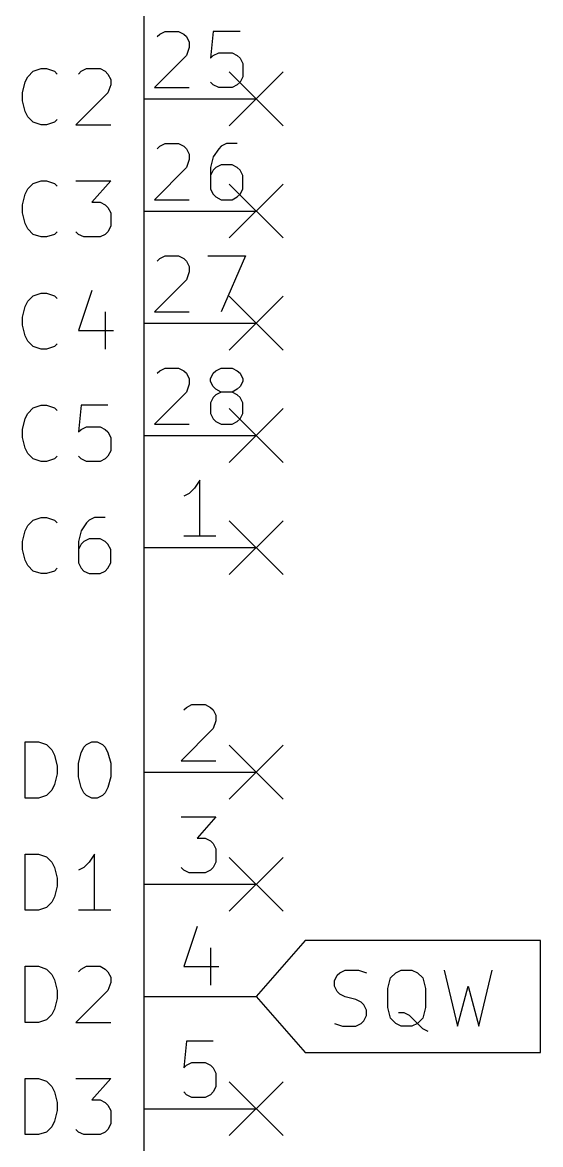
# Model space of a CAD drawing. Extents: x 0.4 to 11.3, y -7.9 to -0.4.
# Drawn here: x 1.692 to 2.153, y -3.382 to -2.382 of the extents above; entities that cross this region are included whole.
import ezdxf

# ---------------------------------------------------------------- set-up
doc = ezdxf.new("R2010")
doc.units = 0
doc.header["$MEASUREMENT"] = 0
for name, color, linetype in [('BLUE2', 5, 'CONTINUOUS'), ('CYAN2', 4, 'CONTINUOUS'), ('LYELLOW', 51, 'CONTINUOUS'), ('RED2', 1, 'CONTINUOUS'), ('RED3', 11, 'CONTINUOUS')]:
    doc.layers.add(name, color=color, linetype=linetype)

msp = doc.modelspace()

# ---------------------------------------------------------------- linework, layer by layer
at = {"layer": 'BLUE2', "linetype": 'CONTINUOUS'}
for p, q in [((1.876, -2.426), (1.924, -2.474)), ((1.924, -2.426), (1.876, -2.474)), ((1.876, -2.526), (1.924, -2.574)), ((1.924, -2.526), (1.876, -2.574)), ((1.876, -2.626), (1.924, -2.674)), ((1.924, -2.626), (1.876, -2.674)), ((1.876, -2.726), (1.924, -2.774)), ((1.924, -2.726), (1.876, -2.774)), ((1.876, -2.826), (1.924, -2.874)), ((1.924, -2.826), (1.876, -2.874)), ((1.876, -3.026), (1.924, -3.074)), ((1.924, -3.026), (1.876, -3.074)), ((1.876, -3.126), (1.924, -3.174)), ((1.924, -3.126), (1.876, -3.174)), ((1.876, -3.326), (1.924, -3.374)), ((1.924, -3.326), (1.876, -3.374))]:
    msp.add_line(p, q, dxfattribs=at)
at = {"layer": 'CYAN2', "linetype": 'CONTINUOUS'}
for p, q in [((1.6967, -2.4303), (1.7014, -2.4255)), ((1.6967, -2.4303), (1.7014, -2.4255)), ((1.7014, -2.4255), (1.7086, -2.4231)), ((1.7014, -2.4255), (1.7086, -2.4231)), ((1.7086, -2.4231), (1.7133, -2.4231)), ((1.7086, -2.4231), (1.7133, -2.4231)), ((1.7133, -2.4231), (1.7205, -2.4255)), ((1.7133, -2.4231), (1.7205, -2.4255)), ((1.7205, -2.4255), (1.7229, -2.4279)), ((1.7205, -2.4255), (1.7229, -2.4279)), ((1.7419, -2.4279), (1.7443, -2.4255)), ((1.7419, -2.4279), (1.7443, -2.4255)), ((1.7443, -2.4255), (1.749, -2.4231)), ((1.7443, -2.4255), (1.749, -2.4231)), ((1.749, -2.4231), (1.761, -2.4231)), ((1.749, -2.4231), (1.761, -2.4231)), ((1.761, -2.4231), (1.7657, -2.4255)), ((1.761, -2.4231), (1.7657, -2.4255)), ((1.7657, -2.4255), (1.7681, -2.4279)), ((1.7657, -2.4255), (1.7681, -2.4279)), ((1.7681, -2.4279), (1.7705, -2.4327)), ((1.7681, -2.4279), (1.7705, -2.4327)), ((1.6919, -2.4446), (1.6943, -2.435)), ((1.6919, -2.4446), (1.6943, -2.435)), ((1.6943, -2.435), (1.6967, -2.4303)), ((1.6943, -2.435), (1.6967, -2.4303)), ((1.7705, -2.4374), (1.7681, -2.4446)), ((1.7705, -2.4374), (1.7681, -2.4446)), ((1.7705, -2.4327), (1.7705, -2.4374)), ((1.7705, -2.4327), (1.7705, -2.4374)), ((1.6919, -2.4517), (1.6919, -2.4446)), ((1.6919, -2.4517), (1.6919, -2.4446)), ((1.7681, -2.4446), (1.7395, -2.4731)), ((1.7681, -2.4446), (1.7395, -2.4731)), ((1.6943, -2.4612), (1.6919, -2.4517)), ((1.6943, -2.4612), (1.6919, -2.4517)), ((1.6967, -2.466), (1.6943, -2.4612)), ((1.6967, -2.466), (1.6943, -2.4612)), ((1.7014, -2.4708), (1.6967, -2.466)), ((1.7014, -2.4708), (1.6967, -2.466)), ((1.7229, -2.4684), (1.7205, -2.4708)), ((1.7229, -2.4684), (1.7205, -2.4708)), ((1.7086, -2.4731), (1.7014, -2.4708)), ((1.7086, -2.4731), (1.7014, -2.4708)), ((1.7133, -2.4731), (1.7086, -2.4731)), ((1.7133, -2.4731), (1.7086, -2.4731)), ((1.7205, -2.4708), (1.7133, -2.4731)), ((1.7205, -2.4708), (1.7133, -2.4731)), ((1.7395, -2.4731), (1.7705, -2.4731)), ((1.7395, -2.4731), (1.7705, -2.4731)), ((1.6967, -2.5303), (1.7014, -2.5255)), ((1.6967, -2.5303), (1.7014, -2.5255)), ((1.7014, -2.5255), (1.7086, -2.5231)), ((1.7014, -2.5255), (1.7086, -2.5231)), ((1.7086, -2.5231), (1.7133, -2.5231)), ((1.7086, -2.5231), (1.7133, -2.5231)), ((1.7133, -2.5231), (1.7205, -2.5255)), ((1.7133, -2.5231), (1.7205, -2.5255)), ((1.7205, -2.5255), (1.7229, -2.5279)), ((1.7205, -2.5255), (1.7229, -2.5279)), ((1.7395, -2.5231), (1.7705, -2.5231)), ((1.7395, -2.5231), (1.7705, -2.5231)), ((1.7705, -2.5231), (1.7538, -2.5422)), ((1.7705, -2.5231), (1.7538, -2.5422)), ((1.6919, -2.5446), (1.6943, -2.535)), ((1.6919, -2.5446), (1.6943, -2.535)), ((1.6943, -2.535), (1.6967, -2.5303)), ((1.6943, -2.535), (1.6967, -2.5303)), ((1.6919, -2.5517), (1.6919, -2.5446)), ((1.6919, -2.5517), (1.6919, -2.5446)), ((1.7538, -2.5422), (1.761, -2.5422)), ((1.7538, -2.5422), (1.761, -2.5422)), ((1.761, -2.5422), (1.7657, -2.5446)), ((1.761, -2.5422), (1.7657, -2.5446)), ((1.7657, -2.5446), (1.7681, -2.5469)), ((1.7657, -2.5446), (1.7681, -2.5469)), ((1.7681, -2.5469), (1.7705, -2.5517)), ((1.7681, -2.5469), (1.7705, -2.5517)), ((1.6943, -2.5612), (1.6919, -2.5517)), ((1.6943, -2.5612), (1.6919, -2.5517)), ((1.7705, -2.5517), (1.7705, -2.5636)), ((1.7705, -2.5517), (1.7705, -2.5636)), ((1.6967, -2.566), (1.6943, -2.5612)), ((1.6967, -2.566), (1.6943, -2.5612)), ((1.7014, -2.5708), (1.6967, -2.566)), ((1.7014, -2.5708), (1.6967, -2.566)), ((1.7229, -2.5684), (1.7205, -2.5708)), ((1.7229, -2.5684), (1.7205, -2.5708)), ((1.7419, -2.5708), (1.7395, -2.5684)), ((1.7419, -2.5708), (1.7395, -2.5684)), ((1.7681, -2.5684), (1.7657, -2.5708)), ((1.7681, -2.5684), (1.7657, -2.5708)), ((1.7705, -2.5636), (1.7681, -2.5684)), ((1.7705, -2.5636), (1.7681, -2.5684)), ((1.7086, -2.5731), (1.7014, -2.5708)), ((1.7086, -2.5731), (1.7014, -2.5708)), ((1.7133, -2.5731), (1.7086, -2.5731)), ((1.7133, -2.5731), (1.7086, -2.5731)), ((1.7205, -2.5708), (1.7133, -2.5731)), ((1.7205, -2.5708), (1.7133, -2.5731)), ((1.7467, -2.5731), (1.7419, -2.5708)), ((1.7467, -2.5731), (1.7419, -2.5708)), ((1.761, -2.5731), (1.7467, -2.5731)), ((1.761, -2.5731), (1.7467, -2.5731)), ((1.7657, -2.5708), (1.761, -2.5731)), ((1.7657, -2.5708), (1.761, -2.5731)), ((1.6967, -2.6303), (1.7014, -2.6255)), ((1.6967, -2.6303), (1.7014, -2.6255)), ((1.7014, -2.6255), (1.7086, -2.6231)), ((1.7014, -2.6255), (1.7086, -2.6231)), ((1.7086, -2.6231), (1.7133, -2.6231)), ((1.7086, -2.6231), (1.7133, -2.6231)), ((1.7133, -2.6231), (1.7205, -2.6255)), ((1.7133, -2.6231), (1.7205, -2.6255)), ((1.7205, -2.6255), (1.7229, -2.6279)), ((1.7205, -2.6255), (1.7229, -2.6279)), ((1.7538, -2.6208), (1.7419, -2.6565)), ((1.7538, -2.6208), (1.7419, -2.6565)), ((1.6919, -2.6446), (1.6943, -2.635)), ((1.6919, -2.6446), (1.6943, -2.635)), ((1.6943, -2.635), (1.6967, -2.6303)), ((1.6943, -2.635), (1.6967, -2.6303)), ((1.7657, -2.6398), (1.7657, -2.6731)), ((1.7657, -2.6398), (1.7657, -2.6731)), ((1.6919, -2.6517), (1.6919, -2.6446)), ((1.6919, -2.6517), (1.6919, -2.6446)), ((1.6943, -2.6612), (1.6919, -2.6517)), ((1.6943, -2.6612), (1.6919, -2.6517)), ((1.7419, -2.6565), (1.7729, -2.6565)), ((1.7419, -2.6565), (1.7729, -2.6565)), ((1.6967, -2.666), (1.6943, -2.6612)), ((1.6967, -2.666), (1.6943, -2.6612)), ((1.7014, -2.6708), (1.6967, -2.666)), ((1.7014, -2.6708), (1.6967, -2.666)), ((1.7229, -2.6684), (1.7205, -2.6708)), ((1.7229, -2.6684), (1.7205, -2.6708)), ((1.7086, -2.6731), (1.7014, -2.6708)), ((1.7086, -2.6731), (1.7014, -2.6708)), ((1.7133, -2.6731), (1.7086, -2.6731)), ((1.7133, -2.6731), (1.7086, -2.6731)), ((1.7205, -2.6708), (1.7133, -2.6731)), ((1.7205, -2.6708), (1.7133, -2.6731)), ((1.6967, -2.7303), (1.7014, -2.7255)), ((1.6967, -2.7303), (1.7014, -2.7255)), ((1.7014, -2.7255), (1.7086, -2.7231)), ((1.7014, -2.7255), (1.7086, -2.7231)), ((1.7086, -2.7231), (1.7133, -2.7231)), ((1.7086, -2.7231), (1.7133, -2.7231)), ((1.7133, -2.7231), (1.7205, -2.7255)), ((1.7133, -2.7231), (1.7205, -2.7255)), ((1.7205, -2.7255), (1.7229, -2.7279)), ((1.7205, -2.7255), (1.7229, -2.7279)), ((1.7443, -2.7231), (1.7419, -2.7469)), ((1.7443, -2.7231), (1.7419, -2.7469)), ((1.7681, -2.7231), (1.7443, -2.7231)), ((1.7681, -2.7231), (1.7443, -2.7231)), ((1.6919, -2.7446), (1.6943, -2.735)), ((1.6919, -2.7446), (1.6943, -2.735)), ((1.6943, -2.735), (1.6967, -2.7303)), ((1.6943, -2.735), (1.6967, -2.7303)), ((1.6919, -2.7517), (1.6919, -2.7446)), ((1.6919, -2.7517), (1.6919, -2.7446)), ((1.7419, -2.7469), (1.7443, -2.7446)), ((1.7419, -2.7469), (1.7443, -2.7446)), ((1.7443, -2.7446), (1.749, -2.7422)), ((1.7443, -2.7446), (1.749, -2.7422)), ((1.749, -2.7422), (1.761, -2.7422)), ((1.749, -2.7422), (1.761, -2.7422)), ((1.761, -2.7422), (1.7657, -2.7446)), ((1.761, -2.7422), (1.7657, -2.7446)), ((1.7657, -2.7446), (1.7681, -2.7469)), ((1.7657, -2.7446), (1.7681, -2.7469)), ((1.7681, -2.7469), (1.7705, -2.7517)), ((1.7681, -2.7469), (1.7705, -2.7517)), ((1.6943, -2.7612), (1.6919, -2.7517)), ((1.6943, -2.7612), (1.6919, -2.7517)), ((1.7705, -2.7517), (1.7705, -2.7636)), ((1.7705, -2.7517), (1.7705, -2.7636)), ((1.6967, -2.766), (1.6943, -2.7612)), ((1.6967, -2.766), (1.6943, -2.7612)), ((1.7014, -2.7708), (1.6967, -2.766)), ((1.7014, -2.7708), (1.6967, -2.766)), ((1.7229, -2.7684), (1.7205, -2.7708)), ((1.7229, -2.7684), (1.7205, -2.7708)), ((1.7443, -2.7708), (1.7419, -2.7684)), ((1.7443, -2.7708), (1.7419, -2.7684)), ((1.7681, -2.7684), (1.7657, -2.7708)), ((1.7681, -2.7684), (1.7657, -2.7708)), ((1.7705, -2.7636), (1.7681, -2.7684)), ((1.7705, -2.7636), (1.7681, -2.7684)), ((1.7086, -2.7731), (1.7014, -2.7708)), ((1.7086, -2.7731), (1.7014, -2.7708)), ((1.7133, -2.7731), (1.7086, -2.7731)), ((1.7133, -2.7731), (1.7086, -2.7731)), ((1.7205, -2.7708), (1.7133, -2.7731)), ((1.7205, -2.7708), (1.7133, -2.7731)), ((1.749, -2.7731), (1.7443, -2.7708)), ((1.749, -2.7731), (1.7443, -2.7708)), ((1.761, -2.7731), (1.749, -2.7731)), ((1.761, -2.7731), (1.749, -2.7731)), ((1.7657, -2.7708), (1.761, -2.7731)), ((1.7657, -2.7708), (1.761, -2.7731)), ((1.6967, -2.8303), (1.7014, -2.8255)), ((1.6967, -2.8303), (1.7014, -2.8255)), ((1.7014, -2.8255), (1.7086, -2.8231)), ((1.7014, -2.8255), (1.7086, -2.8231)), ((1.7086, -2.8231), (1.7133, -2.8231)), ((1.7086, -2.8231), (1.7133, -2.8231)), ((1.7133, -2.8231), (1.7205, -2.8255)), ((1.7133, -2.8231), (1.7205, -2.8255)), ((1.7205, -2.8255), (1.7229, -2.8279)), ((1.7205, -2.8255), (1.7229, -2.8279)), ((1.749, -2.8279), (1.7443, -2.835)), ((1.749, -2.8279), (1.7443, -2.835)), ((1.7514, -2.8255), (1.749, -2.8279)), ((1.7514, -2.8255), (1.749, -2.8279)), ((1.7562, -2.8231), (1.7514, -2.8255)), ((1.7562, -2.8231), (1.7514, -2.8255)), ((1.7657, -2.8231), (1.7562, -2.8231)), ((1.7657, -2.8231), (1.7562, -2.8231)), ((1.6919, -2.8446), (1.6943, -2.835)), ((1.6919, -2.8446), (1.6943, -2.835)), ((1.6943, -2.835), (1.6967, -2.8303)), ((1.6943, -2.835), (1.6967, -2.8303)), ((1.7443, -2.835), (1.7419, -2.8446)), ((1.7443, -2.835), (1.7419, -2.8446)), ((1.6919, -2.8517), (1.6919, -2.8446)), ((1.6919, -2.8517), (1.6919, -2.8446)), ((1.7419, -2.8446), (1.7419, -2.8636)), ((1.7419, -2.8446), (1.7419, -2.8636)), ((1.7443, -2.8469), (1.7419, -2.8517)), ((1.7443, -2.8469), (1.7419, -2.8517)), ((1.7467, -2.8446), (1.7443, -2.8469)), ((1.7467, -2.8446), (1.7443, -2.8469)), ((1.7514, -2.8422), (1.7467, -2.8446)), ((1.7514, -2.8422), (1.7467, -2.8446)), ((1.761, -2.8422), (1.7514, -2.8422)), ((1.761, -2.8422), (1.7514, -2.8422)), ((1.7657, -2.8446), (1.761, -2.8422)), ((1.7657, -2.8446), (1.761, -2.8422)), ((1.7681, -2.8469), (1.7657, -2.8446)), ((1.7681, -2.8469), (1.7657, -2.8446)), ((1.7705, -2.8517), (1.7681, -2.8469)), ((1.7705, -2.8517), (1.7681, -2.8469)), ((1.6943, -2.8612), (1.6919, -2.8517)), ((1.6943, -2.8612), (1.6919, -2.8517)), ((1.7705, -2.8636), (1.7705, -2.8517)), ((1.7705, -2.8636), (1.7705, -2.8517)), ((1.6967, -2.866), (1.6943, -2.8612)), ((1.6967, -2.866), (1.6943, -2.8612)), ((1.7014, -2.8708), (1.6967, -2.866)), ((1.7014, -2.8708), (1.6967, -2.866)), ((1.7229, -2.8684), (1.7205, -2.8708)), ((1.7229, -2.8684), (1.7205, -2.8708)), ((1.7419, -2.8636), (1.7443, -2.8684)), ((1.7419, -2.8636), (1.7443, -2.8684)), ((1.7443, -2.8684), (1.7467, -2.8708)), ((1.7443, -2.8684), (1.7467, -2.8708)), ((1.7657, -2.8708), (1.7681, -2.8684)), ((1.7657, -2.8708), (1.7681, -2.8684)), ((1.7681, -2.8684), (1.7705, -2.8636)), ((1.7681, -2.8684), (1.7705, -2.8636)), ((1.7086, -2.8731), (1.7014, -2.8708)), ((1.7086, -2.8731), (1.7014, -2.8708)), ((1.7133, -2.8731), (1.7086, -2.8731)), ((1.7133, -2.8731), (1.7086, -2.8731)), ((1.7205, -2.8708), (1.7133, -2.8731)), ((1.7205, -2.8708), (1.7133, -2.8731)), ((1.7467, -2.8708), (1.7514, -2.8731)), ((1.7467, -2.8708), (1.7514, -2.8731)), ((1.7514, -2.8731), (1.761, -2.8731)), ((1.7514, -2.8731), (1.761, -2.8731)), ((1.761, -2.8731), (1.7657, -2.8708)), ((1.761, -2.8731), (1.7657, -2.8708)), ((1.6943, -3.0731), (1.6943, -3.0231)), ((1.6943, -3.0231), (1.7062, -3.0231)), ((1.6943, -3.0731), (1.6943, -3.0231)), ((1.6943, -3.0231), (1.7062, -3.0231)), ((1.7062, -3.0231), (1.7133, -3.0255)), ((1.7062, -3.0231), (1.7133, -3.0255)), ((1.7133, -3.0255), (1.7181, -3.0303)), ((1.7133, -3.0255), (1.7181, -3.0303)), ((1.7443, -3.0327), (1.7467, -3.0279)), ((1.7443, -3.0327), (1.7467, -3.0279)), ((1.7467, -3.0279), (1.749, -3.0255)), ((1.7467, -3.0279), (1.749, -3.0255)), ((1.749, -3.0255), (1.7538, -3.0231)), ((1.749, -3.0255), (1.7538, -3.0231)), ((1.7538, -3.0231), (1.7586, -3.0231)), ((1.7538, -3.0231), (1.7586, -3.0231)), ((1.7586, -3.0231), (1.7633, -3.0255)), ((1.7586, -3.0231), (1.7633, -3.0255)), ((1.7633, -3.0255), (1.7657, -3.0279)), ((1.7633, -3.0255), (1.7657, -3.0279)), ((1.7657, -3.0279), (1.7681, -3.0327)), ((1.7657, -3.0279), (1.7681, -3.0327)), ((1.7181, -3.0303), (1.7205, -3.035)), ((1.7181, -3.0303), (1.7205, -3.035)), ((1.7205, -3.035), (1.7229, -3.0446)), ((1.7205, -3.035), (1.7229, -3.0446)), ((1.7419, -3.0422), (1.7443, -3.0327)), ((1.7419, -3.0422), (1.7443, -3.0327)), ((1.7681, -3.0327), (1.7705, -3.0422)), ((1.7681, -3.0327), (1.7705, -3.0422)), ((1.7229, -3.0446), (1.7229, -3.0517)), ((1.7229, -3.0446), (1.7229, -3.0517)), ((1.7419, -3.0541), (1.7419, -3.0422)), ((1.7419, -3.0541), (1.7419, -3.0422)), ((1.7705, -3.0422), (1.7705, -3.0541)), ((1.7705, -3.0422), (1.7705, -3.0541)), ((1.7229, -3.0517), (1.7205, -3.0612)), ((1.7229, -3.0517), (1.7205, -3.0612)), ((1.7443, -3.0636), (1.7419, -3.0541)), ((1.7443, -3.0636), (1.7419, -3.0541)), ((1.7705, -3.0541), (1.7681, -3.0636)), ((1.7705, -3.0541), (1.7681, -3.0636)), ((1.7181, -3.066), (1.7133, -3.0708)), ((1.7181, -3.066), (1.7133, -3.0708)), ((1.7205, -3.0612), (1.7181, -3.066)), ((1.7205, -3.0612), (1.7181, -3.066)), ((1.7467, -3.0684), (1.7443, -3.0636)), ((1.7467, -3.0684), (1.7443, -3.0636)), ((1.749, -3.0708), (1.7467, -3.0684)), ((1.749, -3.0708), (1.7467, -3.0684)), ((1.7657, -3.0684), (1.7633, -3.0708)), ((1.7657, -3.0684), (1.7633, -3.0708)), ((1.7681, -3.0636), (1.7657, -3.0684)), ((1.7681, -3.0636), (1.7657, -3.0684)), ((1.7062, -3.0731), (1.6943, -3.0731)), ((1.7062, -3.0731), (1.6943, -3.0731)), ((1.7133, -3.0708), (1.7062, -3.0731)), ((1.7133, -3.0708), (1.7062, -3.0731)), ((1.7538, -3.0731), (1.749, -3.0708)), ((1.7538, -3.0731), (1.749, -3.0708)), ((1.7586, -3.0731), (1.7538, -3.0731)), ((1.7586, -3.0731), (1.7538, -3.0731)), ((1.7633, -3.0708), (1.7586, -3.0731)), ((1.7633, -3.0708), (1.7586, -3.0731)), ((1.6943, -3.1731), (1.6943, -3.1231)), ((1.6943, -3.1231), (1.7062, -3.1231)), ((1.6943, -3.1731), (1.6943, -3.1231)), ((1.6943, -3.1231), (1.7062, -3.1231)), ((1.7062, -3.1231), (1.7133, -3.1255)), ((1.7062, -3.1231), (1.7133, -3.1255)), ((1.7133, -3.1255), (1.7181, -3.1303)), ((1.7133, -3.1255), (1.7181, -3.1303)), ((1.7562, -3.1231), (1.7514, -3.1303)), ((1.7562, -3.1231), (1.7514, -3.1303)), ((1.7562, -3.1731), (1.7562, -3.1231)), ((1.7562, -3.1731), (1.7562, -3.1231)), ((1.7181, -3.1303), (1.7205, -3.135)), ((1.7181, -3.1303), (1.7205, -3.135)), ((1.7205, -3.135), (1.7229, -3.1446)), ((1.7205, -3.135), (1.7229, -3.1446)), ((1.7467, -3.135), (1.7419, -3.1374)), ((1.7467, -3.135), (1.7419, -3.1374)), ((1.7514, -3.1303), (1.7467, -3.135)), ((1.7514, -3.1303), (1.7467, -3.135)), ((1.7229, -3.1446), (1.7229, -3.1517)), ((1.7229, -3.1446), (1.7229, -3.1517)), ((1.7229, -3.1517), (1.7205, -3.1612)), ((1.7229, -3.1517), (1.7205, -3.1612)), ((1.7181, -3.166), (1.7133, -3.1708)), ((1.7181, -3.166), (1.7133, -3.1708)), ((1.7205, -3.1612), (1.7181, -3.166)), ((1.7205, -3.1612), (1.7181, -3.166)), ((1.7062, -3.1731), (1.6943, -3.1731)), ((1.7062, -3.1731), (1.6943, -3.1731)), ((1.7133, -3.1708), (1.7062, -3.1731)), ((1.7133, -3.1708), (1.7062, -3.1731)), ((1.7705, -3.1731), (1.7419, -3.1731)), ((1.7705, -3.1731), (1.7419, -3.1731)), ((1.6943, -3.2731), (1.6943, -3.2231)), ((1.6943, -3.2231), (1.7062, -3.2231)), ((1.6943, -3.2731), (1.6943, -3.2231)), ((1.6943, -3.2231), (1.7062, -3.2231)), ((1.7062, -3.2231), (1.7133, -3.2255)), ((1.7062, -3.2231), (1.7133, -3.2255)), ((1.7133, -3.2255), (1.7181, -3.2303)), ((1.7133, -3.2255), (1.7181, -3.2303)), ((1.7419, -3.2279), (1.7443, -3.2255)), ((1.7419, -3.2279), (1.7443, -3.2255)), ((1.7443, -3.2255), (1.749, -3.2231)), ((1.7443, -3.2255), (1.749, -3.2231)), ((1.749, -3.2231), (1.761, -3.2231)), ((1.749, -3.2231), (1.761, -3.2231)), ((1.761, -3.2231), (1.7657, -3.2255)), ((1.761, -3.2231), (1.7657, -3.2255)), ((1.7657, -3.2255), (1.7681, -3.2279)), ((1.7657, -3.2255), (1.7681, -3.2279)), ((1.7681, -3.2279), (1.7705, -3.2327)), ((1.7681, -3.2279), (1.7705, -3.2327)), ((1.7181, -3.2303), (1.7205, -3.235)), ((1.7181, -3.2303), (1.7205, -3.235)), ((1.7205, -3.235), (1.7229, -3.2446)), ((1.7205, -3.235), (1.7229, -3.2446)), ((1.7705, -3.2374), (1.7681, -3.2446)), ((1.7705, -3.2374), (1.7681, -3.2446)), ((1.7705, -3.2327), (1.7705, -3.2374)), ((1.7705, -3.2327), (1.7705, -3.2374)), ((1.7229, -3.2446), (1.7229, -3.2517)), ((1.7229, -3.2446), (1.7229, -3.2517)), ((1.7681, -3.2446), (1.7395, -3.2731)), ((1.7681, -3.2446), (1.7395, -3.2731)), ((1.7229, -3.2517), (1.7205, -3.2612)), ((1.7229, -3.2517), (1.7205, -3.2612)), ((1.7181, -3.266), (1.7133, -3.2708)), ((1.7181, -3.266), (1.7133, -3.2708)), ((1.7205, -3.2612), (1.7181, -3.266)), ((1.7205, -3.2612), (1.7181, -3.266)), ((1.7062, -3.2731), (1.6943, -3.2731)), ((1.7062, -3.2731), (1.6943, -3.2731)), ((1.7133, -3.2708), (1.7062, -3.2731)), ((1.7133, -3.2708), (1.7062, -3.2731)), ((1.7395, -3.2731), (1.7705, -3.2731)), ((1.7395, -3.2731), (1.7705, -3.2731)), ((1.6943, -3.3731), (1.6943, -3.3231)), ((1.6943, -3.3231), (1.7062, -3.3231)), ((1.6943, -3.3731), (1.6943, -3.3231)), ((1.6943, -3.3231), (1.7062, -3.3231)), ((1.7062, -3.3231), (1.7133, -3.3255)), ((1.7062, -3.3231), (1.7133, -3.3255)), ((1.7133, -3.3255), (1.7181, -3.3303)), ((1.7133, -3.3255), (1.7181, -3.3303)), ((1.7395, -3.3231), (1.7705, -3.3231)), ((1.7395, -3.3231), (1.7705, -3.3231)), ((1.7705, -3.3231), (1.7538, -3.3422)), ((1.7705, -3.3231), (1.7538, -3.3422)), ((1.7181, -3.3303), (1.7205, -3.335)), ((1.7181, -3.3303), (1.7205, -3.335)), ((1.7205, -3.335), (1.7229, -3.3446)), ((1.7205, -3.335), (1.7229, -3.3446)), ((1.7229, -3.3446), (1.7229, -3.3517)), ((1.7229, -3.3446), (1.7229, -3.3517)), ((1.7538, -3.3422), (1.761, -3.3422)), ((1.7538, -3.3422), (1.761, -3.3422)), ((1.761, -3.3422), (1.7657, -3.3446)), ((1.761, -3.3422), (1.7657, -3.3446)), ((1.7657, -3.3446), (1.7681, -3.3469)), ((1.7657, -3.3446), (1.7681, -3.3469)), ((1.7681, -3.3469), (1.7705, -3.3517)), ((1.7681, -3.3469), (1.7705, -3.3517)), ((1.7229, -3.3517), (1.7205, -3.3612)), ((1.7229, -3.3517), (1.7205, -3.3612)), ((1.7705, -3.3517), (1.7705, -3.3636)), ((1.7705, -3.3517), (1.7705, -3.3636)), ((1.7181, -3.366), (1.7133, -3.3708)), ((1.7181, -3.366), (1.7133, -3.3708)), ((1.7205, -3.3612), (1.7181, -3.366)), ((1.7205, -3.3612), (1.7181, -3.366)), ((1.7419, -3.3708), (1.7395, -3.3684)), ((1.7419, -3.3708), (1.7395, -3.3684)), ((1.7681, -3.3684), (1.7657, -3.3708)), ((1.7681, -3.3684), (1.7657, -3.3708)), ((1.7705, -3.3636), (1.7681, -3.3684)), ((1.7705, -3.3636), (1.7681, -3.3684)), ((1.7062, -3.3731), (1.6943, -3.3731)), ((1.7062, -3.3731), (1.6943, -3.3731)), ((1.7133, -3.3708), (1.7062, -3.3731)), ((1.7133, -3.3708), (1.7062, -3.3731)), ((1.7467, -3.3731), (1.7419, -3.3708)), ((1.7467, -3.3731), (1.7419, -3.3708)), ((1.761, -3.3731), (1.7467, -3.3731)), ((1.761, -3.3731), (1.7467, -3.3731)), ((1.7657, -3.3708), (1.761, -3.3731)), ((1.7657, -3.3708), (1.761, -3.3731))]:
    msp.add_line(p, q, dxfattribs=at)
at = {"layer": 'LYELLOW', "linetype": 'CONTINUOUS'}
msp.add_line((1.8, -1.15), (1.8, -3.95), dxfattribs=at)
at = {"layer": 'RED2', "linetype": 'CONTINUOUS'}
for p, q in [((1.8, -1.15), (1.8, -3.95)), ((1.8, -2.45), (1.9, -2.45)), ((1.8, -2.45), (1.9, -2.45)), ((1.8, -2.55), (1.9, -2.55)), ((1.8, -2.55), (1.9, -2.55)), ((1.8, -2.65), (1.9, -2.65)), ((1.8, -2.65), (1.9, -2.65)), ((1.8, -2.75), (1.9, -2.75)), ((1.8, -2.75), (1.9, -2.75)), ((1.8, -2.85), (1.9, -2.85)), ((1.8, -2.85), (1.9, -2.85)), ((1.8, -3.05), (1.9, -3.05)), ((1.8, -3.05), (1.9, -3.05)), ((1.8, -3.15), (1.9, -3.15)), ((1.8, -3.15), (1.9, -3.15)), ((1.9438, -3.2), (1.9, -3.25)), ((2.1534, -3.2), (1.9438, -3.2)), ((2.1534, -3.25), (2.1534, -3.2)), ((1.9723, -3.2311), (1.9746, -3.2288)), ((1.9746, -3.2288), (1.9794, -3.2264)), ((1.9794, -3.2264), (1.9913, -3.2264)), ((1.9913, -3.2264), (1.9985, -3.2288)), ((2.0199, -3.2335), (2.0246, -3.2288)), ((2.0246, -3.2288), (2.0294, -3.2264)), ((2.0294, -3.2264), (2.0389, -3.2264)), ((2.0389, -3.2264), (2.0437, -3.2288)), ((2.0437, -3.2288), (2.0485, -3.2335)), ((2.0675, -3.2264), (2.0794, -3.2764)), ((2.0985, -3.2764), (2.1104, -3.2264)), ((1.9699, -3.2359), (1.9723, -3.2311)), ((1.9699, -3.2407), (1.9699, -3.2359)), ((2.0175, -3.243), (2.0199, -3.2335)), ((2.0485, -3.2335), (2.0508, -3.243)), ((1.8, -3.25), (1.9, -3.25)), ((1.8, -3.25), (1.9, -3.25)), ((1.9, -3.25), (1.9438, -3.3)), ((1.9723, -3.2454), (1.9699, -3.2407)), ((1.9746, -3.2478), (1.9723, -3.2454)), ((1.9794, -3.2502), (1.9746, -3.2478)), ((2.0175, -3.2597), (2.0175, -3.243)), ((2.0508, -3.243), (2.0508, -3.2597)), ((2.0794, -3.2764), (2.0889, -3.2407)), ((2.0889, -3.2407), (2.0985, -3.2764)), ((2.1534, -3.3), (2.1534, -3.25)), ((1.9889, -3.2526), (1.9794, -3.2502)), ((1.9937, -3.2549), (1.9889, -3.2526)), ((1.9961, -3.2573), (1.9937, -3.2549)), ((1.9985, -3.2621), (1.9961, -3.2573)), ((2.0199, -3.2692), (2.0175, -3.2597)), ((2.0508, -3.2597), (2.0485, -3.2692)), ((1.9961, -3.2716), (1.9985, -3.2669)), ((1.9985, -3.2669), (1.9985, -3.2621)), ((2.0246, -3.274), (2.0199, -3.2692)), ((2.0318, -3.2645), (2.027, -3.2645)), ((2.0366, -3.2669), (2.0318, -3.2645)), ((2.0437, -3.274), (2.0366, -3.2669)), ((2.0485, -3.2692), (2.0437, -3.274)), ((1.9699, -3.274), (1.977, -3.2764)), ((1.977, -3.2764), (1.9889, -3.2764)), ((1.9889, -3.2764), (1.9937, -3.274)), ((1.9937, -3.274), (1.9961, -3.2716)), ((2.0294, -3.2764), (2.0246, -3.274)), ((2.0389, -3.2764), (2.0294, -3.2764)), ((2.0437, -3.274), (2.0389, -3.2764)), ((2.0485, -3.2788), (2.0437, -3.274)), ((2.0532, -3.2811), (2.0485, -3.2788)), ((1.9438, -3.3), (2.1534, -3.3)), ((1.8, -3.35), (1.9, -3.35)), ((1.8, -3.35), (1.9, -3.35))]:
    msp.add_line(p, q, dxfattribs=at)
at = {"layer": 'RED3', "linetype": 'CONTINUOUS'}
for p, q in [((1.8143, -2.3923), (1.819, -2.3899)), ((1.8143, -2.3923), (1.819, -2.3899)), ((1.819, -2.3899), (1.831, -2.3899)), ((1.819, -2.3899), (1.831, -2.3899)), ((1.831, -2.3899), (1.8357, -2.3923)), ((1.831, -2.3899), (1.8357, -2.3923)), ((1.8619, -2.3899), (1.8595, -2.4137)), ((1.8619, -2.3899), (1.8595, -2.4137)), ((1.8857, -2.3899), (1.8619, -2.3899)), ((1.8857, -2.3899), (1.8619, -2.3899)), ((1.8119, -2.3946), (1.8143, -2.3923)), ((1.8119, -2.3946), (1.8143, -2.3923)), ((1.8357, -2.3923), (1.8381, -2.3946)), ((1.8357, -2.3923), (1.8381, -2.3946)), ((1.8381, -2.3946), (1.8405, -2.3994)), ((1.8381, -2.3946), (1.8405, -2.3994)), ((1.8405, -2.3994), (1.8405, -2.4042)), ((1.8405, -2.3994), (1.8405, -2.4042)), ((1.8405, -2.4042), (1.8381, -2.4113)), ((1.8405, -2.4042), (1.8381, -2.4113)), ((1.8619, -2.4113), (1.8667, -2.4089)), ((1.8619, -2.4113), (1.8667, -2.4089)), ((1.8667, -2.4089), (1.8786, -2.4089)), ((1.8667, -2.4089), (1.8786, -2.4089)), ((1.8786, -2.4089), (1.8833, -2.4113)), ((1.8786, -2.4089), (1.8833, -2.4113)), ((1.8381, -2.4113), (1.8095, -2.4399)), ((1.8381, -2.4113), (1.8095, -2.4399)), ((1.8595, -2.4137), (1.8619, -2.4113)), ((1.8595, -2.4137), (1.8619, -2.4113)), ((1.8833, -2.4113), (1.8857, -2.4137)), ((1.8833, -2.4113), (1.8857, -2.4137)), ((1.8857, -2.4137), (1.8881, -2.4184)), ((1.8857, -2.4137), (1.8881, -2.4184)), ((1.8881, -2.4184), (1.8881, -2.4304)), ((1.8881, -2.4184), (1.8881, -2.4304)), ((1.8095, -2.4399), (1.8405, -2.4399)), ((1.8095, -2.4399), (1.8405, -2.4399)), ((1.8619, -2.4375), (1.8595, -2.4351)), ((1.8619, -2.4375), (1.8595, -2.4351)), ((1.8667, -2.4399), (1.8619, -2.4375)), ((1.8667, -2.4399), (1.8619, -2.4375)), ((1.8786, -2.4399), (1.8667, -2.4399)), ((1.8786, -2.4399), (1.8667, -2.4399)), ((1.8833, -2.4375), (1.8786, -2.4399)), ((1.8833, -2.4375), (1.8786, -2.4399)), ((1.8857, -2.4351), (1.8833, -2.4375)), ((1.8857, -2.4351), (1.8833, -2.4375)), ((1.8881, -2.4304), (1.8857, -2.4351)), ((1.8881, -2.4304), (1.8857, -2.4351)), ((1.8143, -2.4923), (1.819, -2.4899)), ((1.8143, -2.4923), (1.819, -2.4899)), ((1.819, -2.4899), (1.831, -2.4899)), ((1.819, -2.4899), (1.831, -2.4899)), ((1.831, -2.4899), (1.8357, -2.4923)), ((1.831, -2.4899), (1.8357, -2.4923)), ((1.8738, -2.4899), (1.869, -2.4923)), ((1.8738, -2.4899), (1.869, -2.4923)), ((1.8833, -2.4899), (1.8738, -2.4899)), ((1.8833, -2.4899), (1.8738, -2.4899)), ((1.8119, -2.4946), (1.8143, -2.4923)), ((1.8119, -2.4946), (1.8143, -2.4923)), ((1.8357, -2.4923), (1.8381, -2.4946)), ((1.8357, -2.4923), (1.8381, -2.4946)), ((1.8381, -2.4946), (1.8405, -2.4994)), ((1.8381, -2.4946), (1.8405, -2.4994)), ((1.8405, -2.4994), (1.8405, -2.5042)), ((1.8405, -2.4994), (1.8405, -2.5042)), ((1.8667, -2.4946), (1.8619, -2.5018)), ((1.8667, -2.4946), (1.8619, -2.5018)), ((1.869, -2.4923), (1.8667, -2.4946)), ((1.869, -2.4923), (1.8667, -2.4946)), ((1.8405, -2.5042), (1.8381, -2.5113)), ((1.8405, -2.5042), (1.8381, -2.5113)), ((1.8619, -2.5018), (1.8595, -2.5113)), ((1.8619, -2.5018), (1.8595, -2.5113)), ((1.869, -2.5089), (1.8643, -2.5113)), ((1.869, -2.5089), (1.8643, -2.5113)), ((1.8786, -2.5089), (1.869, -2.5089)), ((1.8786, -2.5089), (1.869, -2.5089)), ((1.8833, -2.5113), (1.8786, -2.5089)), ((1.8833, -2.5113), (1.8786, -2.5089)), ((1.8381, -2.5113), (1.8095, -2.5399)), ((1.8381, -2.5113), (1.8095, -2.5399)), ((1.8595, -2.5113), (1.8595, -2.5304)), ((1.8595, -2.5113), (1.8595, -2.5304)), ((1.8619, -2.5137), (1.8595, -2.5184)), ((1.8619, -2.5137), (1.8595, -2.5184)), ((1.8643, -2.5113), (1.8619, -2.5137)), ((1.8643, -2.5113), (1.8619, -2.5137)), ((1.8857, -2.5137), (1.8833, -2.5113)), ((1.8857, -2.5137), (1.8833, -2.5113)), ((1.8881, -2.5184), (1.8857, -2.5137)), ((1.8881, -2.5184), (1.8857, -2.5137)), ((1.8881, -2.5304), (1.8881, -2.5184)), ((1.8881, -2.5304), (1.8881, -2.5184)), ((1.8095, -2.5399), (1.8405, -2.5399)), ((1.8095, -2.5399), (1.8405, -2.5399)), ((1.8595, -2.5304), (1.8619, -2.5351)), ((1.8595, -2.5304), (1.8619, -2.5351)), ((1.8619, -2.5351), (1.8643, -2.5375)), ((1.8619, -2.5351), (1.8643, -2.5375)), ((1.8643, -2.5375), (1.869, -2.5399)), ((1.8643, -2.5375), (1.869, -2.5399)), ((1.869, -2.5399), (1.8786, -2.5399)), ((1.869, -2.5399), (1.8786, -2.5399)), ((1.8786, -2.5399), (1.8833, -2.5375)), ((1.8786, -2.5399), (1.8833, -2.5375)), ((1.8833, -2.5375), (1.8857, -2.5351)), ((1.8833, -2.5375), (1.8857, -2.5351)), ((1.8857, -2.5351), (1.8881, -2.5304)), ((1.8857, -2.5351), (1.8881, -2.5304)), ((1.8143, -2.5923), (1.819, -2.5899)), ((1.8143, -2.5923), (1.819, -2.5899)), ((1.819, -2.5899), (1.831, -2.5899)), ((1.819, -2.5899), (1.831, -2.5899)), ((1.831, -2.5899), (1.8357, -2.5923)), ((1.831, -2.5899), (1.8357, -2.5923)), ((1.8571, -2.5899), (1.8905, -2.5899)), ((1.8571, -2.5899), (1.8905, -2.5899)), ((1.8905, -2.5899), (1.869, -2.6399)), ((1.8905, -2.5899), (1.869, -2.6399)), ((1.8119, -2.5946), (1.8143, -2.5923)), ((1.8119, -2.5946), (1.8143, -2.5923)), ((1.8357, -2.5923), (1.8381, -2.5946)), ((1.8357, -2.5923), (1.8381, -2.5946)), ((1.8381, -2.5946), (1.8405, -2.5994)), ((1.8381, -2.5946), (1.8405, -2.5994)), ((1.8405, -2.5994), (1.8405, -2.6042)), ((1.8405, -2.5994), (1.8405, -2.6042)), ((1.8405, -2.6042), (1.8381, -2.6113)), ((1.8405, -2.6042), (1.8381, -2.6113)), ((1.8381, -2.6113), (1.8095, -2.6399)), ((1.8381, -2.6113), (1.8095, -2.6399)), ((1.8095, -2.6399), (1.8405, -2.6399)), ((1.8095, -2.6399), (1.8405, -2.6399)), ((1.8143, -2.6923), (1.819, -2.6899)), ((1.8143, -2.6923), (1.819, -2.6899)), ((1.819, -2.6899), (1.831, -2.6899)), ((1.819, -2.6899), (1.831, -2.6899)), ((1.831, -2.6899), (1.8357, -2.6923)), ((1.831, -2.6899), (1.8357, -2.6923)), ((1.8643, -2.6923), (1.869, -2.6899)), ((1.8643, -2.6923), (1.869, -2.6899)), ((1.869, -2.6899), (1.8786, -2.6899)), ((1.869, -2.6899), (1.8786, -2.6899)), ((1.8786, -2.6899), (1.8833, -2.6923)), ((1.8786, -2.6899), (1.8833, -2.6923)), ((1.8119, -2.6946), (1.8143, -2.6923)), ((1.8119, -2.6946), (1.8143, -2.6923)), ((1.8357, -2.6923), (1.8381, -2.6946)), ((1.8357, -2.6923), (1.8381, -2.6946)), ((1.8381, -2.6946), (1.8405, -2.6994)), ((1.8381, -2.6946), (1.8405, -2.6994)), ((1.8405, -2.6994), (1.8405, -2.7042)), ((1.8405, -2.6994), (1.8405, -2.7042)), ((1.8595, -2.6994), (1.8619, -2.6946)), ((1.8595, -2.6994), (1.8619, -2.6946)), ((1.8595, -2.7018), (1.8595, -2.6994)), ((1.8595, -2.7018), (1.8595, -2.6994)), ((1.8619, -2.6946), (1.8643, -2.6923)), ((1.8619, -2.6946), (1.8643, -2.6923)), ((1.8833, -2.6923), (1.8857, -2.6946)), ((1.8833, -2.6923), (1.8857, -2.6946)), ((1.8857, -2.6946), (1.8881, -2.6994)), ((1.8857, -2.6946), (1.8881, -2.6994)), ((1.8881, -2.6994), (1.8881, -2.7018)), ((1.8881, -2.6994), (1.8881, -2.7018)), ((1.8405, -2.7042), (1.8381, -2.7113)), ((1.8405, -2.7042), (1.8381, -2.7113)), ((1.8619, -2.7065), (1.8595, -2.7018)), ((1.8619, -2.7065), (1.8595, -2.7018)), ((1.8643, -2.7089), (1.8619, -2.7065)), ((1.8643, -2.7089), (1.8619, -2.7065)), ((1.869, -2.7113), (1.8643, -2.7089)), ((1.869, -2.7113), (1.8643, -2.7089)), ((1.8833, -2.7089), (1.8786, -2.7113)), ((1.8833, -2.7089), (1.8786, -2.7113)), ((1.8857, -2.7065), (1.8833, -2.7089)), ((1.8857, -2.7065), (1.8833, -2.7089)), ((1.8881, -2.7018), (1.8857, -2.7065)), ((1.8881, -2.7018), (1.8857, -2.7065)), ((1.8381, -2.7113), (1.8095, -2.7399)), ((1.8381, -2.7113), (1.8095, -2.7399)), ((1.8619, -2.7161), (1.8595, -2.7208)), ((1.8619, -2.7161), (1.8595, -2.7208)), ((1.8643, -2.7137), (1.8619, -2.7161)), ((1.8643, -2.7137), (1.8619, -2.7161)), ((1.869, -2.7113), (1.8643, -2.7137)), ((1.869, -2.7113), (1.8643, -2.7137)), ((1.8786, -2.7113), (1.869, -2.7113)), ((1.8786, -2.7113), (1.869, -2.7113)), ((1.8833, -2.7137), (1.8786, -2.7113)), ((1.8833, -2.7137), (1.8786, -2.7113)), ((1.8857, -2.7161), (1.8833, -2.7137)), ((1.8857, -2.7161), (1.8833, -2.7137)), ((1.8881, -2.7208), (1.8857, -2.7161)), ((1.8881, -2.7208), (1.8857, -2.7161)), ((1.8595, -2.7208), (1.8595, -2.7304)), ((1.8595, -2.7208), (1.8595, -2.7304)), ((1.8881, -2.7304), (1.8881, -2.7208)), ((1.8881, -2.7304), (1.8881, -2.7208)), ((1.8095, -2.7399), (1.8405, -2.7399)), ((1.8095, -2.7399), (1.8405, -2.7399)), ((1.8595, -2.7304), (1.8619, -2.7351)), ((1.8595, -2.7304), (1.8619, -2.7351)), ((1.8619, -2.7351), (1.8643, -2.7375)), ((1.8619, -2.7351), (1.8643, -2.7375)), ((1.8643, -2.7375), (1.869, -2.7399)), ((1.8643, -2.7375), (1.869, -2.7399)), ((1.869, -2.7399), (1.8786, -2.7399)), ((1.869, -2.7399), (1.8786, -2.7399)), ((1.8786, -2.7399), (1.8833, -2.7375)), ((1.8786, -2.7399), (1.8833, -2.7375)), ((1.8833, -2.7375), (1.8857, -2.7351)), ((1.8833, -2.7375), (1.8857, -2.7351)), ((1.8857, -2.7351), (1.8881, -2.7304)), ((1.8857, -2.7351), (1.8881, -2.7304)), ((1.85, -2.7899), (1.8452, -2.797)), ((1.85, -2.7899), (1.8452, -2.797)), ((1.85, -2.8399), (1.85, -2.7899)), ((1.85, -2.8399), (1.85, -2.7899)), ((1.8452, -2.797), (1.8405, -2.8018)), ((1.8452, -2.797), (1.8405, -2.8018)), ((1.8405, -2.8018), (1.8357, -2.8042)), ((1.8405, -2.8018), (1.8357, -2.8042)), ((1.8643, -2.8399), (1.8357, -2.8399)), ((1.8643, -2.8399), (1.8357, -2.8399)), ((1.8381, -2.9923), (1.8429, -2.9899)), ((1.8381, -2.9923), (1.8429, -2.9899)), ((1.8429, -2.9899), (1.8548, -2.9899)), ((1.8429, -2.9899), (1.8548, -2.9899)), ((1.8548, -2.9899), (1.8595, -2.9923)), ((1.8548, -2.9899), (1.8595, -2.9923)), ((1.8357, -2.9946), (1.8381, -2.9923)), ((1.8357, -2.9946), (1.8381, -2.9923)), ((1.8595, -2.9923), (1.8619, -2.9946)), ((1.8595, -2.9923), (1.8619, -2.9946)), ((1.8619, -2.9946), (1.8643, -2.9994)), ((1.8619, -2.9946), (1.8643, -2.9994)), ((1.8643, -2.9994), (1.8643, -3.0042)), ((1.8643, -2.9994), (1.8643, -3.0042)), ((1.8643, -3.0042), (1.8619, -3.0113)), ((1.8643, -3.0042), (1.8619, -3.0113)), ((1.8619, -3.0113), (1.8333, -3.0399)), ((1.8619, -3.0113), (1.8333, -3.0399)), ((1.8333, -3.0399), (1.8643, -3.0399)), ((1.8333, -3.0399), (1.8643, -3.0399)), ((1.8333, -3.0899), (1.8643, -3.0899)), ((1.8333, -3.0899), (1.8643, -3.0899)), ((1.8643, -3.0899), (1.8476, -3.1089)), ((1.8643, -3.0899), (1.8476, -3.1089)), ((1.8476, -3.1089), (1.8548, -3.1089)), ((1.8476, -3.1089), (1.8548, -3.1089)), ((1.8548, -3.1089), (1.8595, -3.1113)), ((1.8548, -3.1089), (1.8595, -3.1113)), ((1.8595, -3.1113), (1.8619, -3.1137)), ((1.8595, -3.1113), (1.8619, -3.1137)), ((1.8619, -3.1137), (1.8643, -3.1184)), ((1.8619, -3.1137), (1.8643, -3.1184)), ((1.8643, -3.1184), (1.8643, -3.1304)), ((1.8643, -3.1184), (1.8643, -3.1304)), ((1.8357, -3.1375), (1.8333, -3.1351)), ((1.8357, -3.1375), (1.8333, -3.1351)), ((1.8405, -3.1399), (1.8357, -3.1375)), ((1.8405, -3.1399), (1.8357, -3.1375)), ((1.8548, -3.1399), (1.8405, -3.1399)), ((1.8548, -3.1399), (1.8405, -3.1399)), ((1.8595, -3.1375), (1.8548, -3.1399)), ((1.8595, -3.1375), (1.8548, -3.1399)), ((1.8619, -3.1351), (1.8595, -3.1375)), ((1.8619, -3.1351), (1.8595, -3.1375)), ((1.8643, -3.1304), (1.8619, -3.1351)), ((1.8643, -3.1304), (1.8619, -3.1351)), ((1.8476, -3.1875), (1.8357, -3.2232)), ((1.8476, -3.1875), (1.8357, -3.2232)), ((1.8595, -3.2065), (1.8595, -3.2399)), ((1.8595, -3.2065), (1.8595, -3.2399)), ((1.8357, -3.2232), (1.8667, -3.2232)), ((1.8357, -3.2232), (1.8667, -3.2232)), ((1.8381, -3.2899), (1.8357, -3.3137)), ((1.8381, -3.2899), (1.8357, -3.3137)), ((1.8619, -3.2899), (1.8381, -3.2899)), ((1.8619, -3.2899), (1.8381, -3.2899)), ((1.8381, -3.3113), (1.8429, -3.3089)), ((1.8381, -3.3113), (1.8429, -3.3089)), ((1.8429, -3.3089), (1.8548, -3.3089)), ((1.8429, -3.3089), (1.8548, -3.3089)), ((1.8548, -3.3089), (1.8595, -3.3113)), ((1.8548, -3.3089), (1.8595, -3.3113)), ((1.8357, -3.3137), (1.8381, -3.3113)), ((1.8357, -3.3137), (1.8381, -3.3113)), ((1.8595, -3.3113), (1.8619, -3.3137)), ((1.8595, -3.3113), (1.8619, -3.3137)), ((1.8619, -3.3137), (1.8643, -3.3184)), ((1.8619, -3.3137), (1.8643, -3.3184)), ((1.8643, -3.3184), (1.8643, -3.3304)), ((1.8643, -3.3184), (1.8643, -3.3304)), ((1.8381, -3.3375), (1.8357, -3.3351)), ((1.8381, -3.3375), (1.8357, -3.3351)), ((1.8429, -3.3399), (1.8381, -3.3375)), ((1.8429, -3.3399), (1.8381, -3.3375)), ((1.8548, -3.3399), (1.8429, -3.3399)), ((1.8548, -3.3399), (1.8429, -3.3399)), ((1.8595, -3.3375), (1.8548, -3.3399)), ((1.8595, -3.3375), (1.8548, -3.3399)), ((1.8619, -3.3351), (1.8595, -3.3375)), ((1.8619, -3.3351), (1.8595, -3.3375)), ((1.8643, -3.3304), (1.8619, -3.3351)), ((1.8643, -3.3304), (1.8619, -3.3351))]:
    msp.add_line(p, q, dxfattribs=at)

doc.saveas('drawing.dxf')
